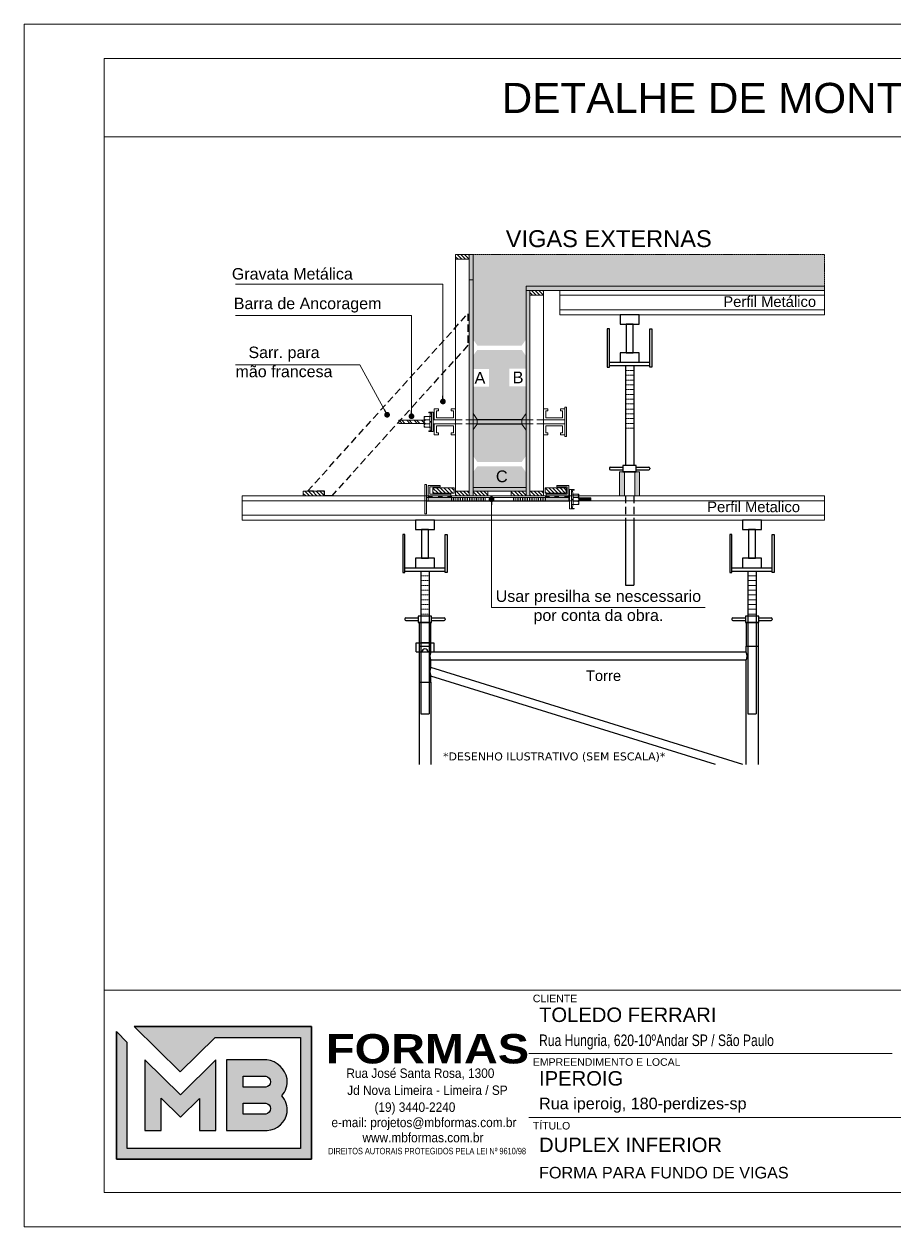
# Model space of a CAD drawing. Extents: x -20676 to 4767, y -817 to 14270.
# Drawn here: x -17506 to -16746, y 7532 to 8582 of the extents above; entities that cross this region are included whole.
import ezdxf
from ezdxf.enums import TextEntityAlignment as Align

# ---------------------------------------------------------------- set-up
doc = ezdxf.new("R2010")
doc.units = 0
doc.linetypes.add('CABLIN', pattern=[0.35, 0.25, -0.1])
doc.linetypes.add('HIDDEN', pattern=[9.525, 6.35, -3.175])
doc.layers.get('0').update_dxf_attribs({"lineweight": 13})
for name, color, linetype, lineweight in [('barra de ancoragem', 1, 'Continuous', 13), ('Carimbo', 7, 'Continuous', 13), ('Concreto', 251, 'HIDDEN', 25), ('contorno de painel', 7, 'Continuous', 13), ('Demarcação 1', 252, 'Continuous', 9), ('Escoras', 2, 'Continuous', 25), ('Forcador', 251, 'Continuous', 25), ('Hachura', 251, 'CABLIN', 9), ('MADEIRA', 3, 'Continuous', 13), ('Perfil Metálico', 224, 'Continuous', 18), ('Tubo de PVC', 2, 'Continuous', 18)]:
    doc.layers.add(name, color=color, linetype=linetype, lineweight=lineweight)
doc.layers.add('IDENT INDICE', color=7, linetype='Continuous')
doc.layers.add('MB_LOGO', color=254, linetype='Continuous')
doc.styles.add('ARIAL', font='arial.ttf', dxfattribs={"oblique": 15, "height": 25})
doc.styles.add('MB_C01', font='arial.ttf', dxfattribs={"height": 1.3})
doc.styles.add('MB_C02', font='arial.ttf', dxfattribs={"height": 2})
doc.styles.add('MB_C03', font='arial.ttf', dxfattribs={"height": 2.5})
doc.styles.add('MB_C04', font='arial.ttf', dxfattribs={"height": 6})
doc.styles.add('MB_LOGO', font='ariblk.ttf', dxfattribs={"height": 75})
doc.styles.add('MB_TEXT', font='ARIALN.TTF', dxfattribs={"height": 10})
doc.styles.add('RICARDO', font='arial.ttf', dxfattribs={"width": 0.8})
doc.styles.add('stylellllll', font='verdana.ttf', dxfattribs={"height": 2})
doc.styles.add('TQS_ARIAL', font='arial.ttf')
doc.dimstyles.new('1x', dxfattribs={"dimtxt": 8, "dimasz": 5, "dimexe": 7, "dimexo": 5, "dimgap": 4, "dimtad": 1, "dimdec": 1, "dimdsep": 46, "dimtxsty": 'Standard', "dimblk": 'DOT', "dimcen": 0.09, "dimclrd": 4, "dimclre": 4, "dimclrt": 2, "dimadec": 0, "dimazin": 2, "dimtfac": 1, "dimtdec": 1, "dimtmove": 0, "dimatfit": 3, "dimldrblk": 'DOT', "dimfxl": 0, "dimtolj": 1, "dimtzin": 0, "dimlwd": 9, "dimlwe": 9, "dimarcsym": 0})

# ---------------------------------------------------------------- blocks, each defined once
blk = doc.blocks.new('_Dot')
at = {"color": 0, "linetype": 'ByBlock', "lineweight": -2}
blk.add_line((-0.5, 0), (-1, 0), dxfattribs=at)
at = {"color": 0, "linetype": 'ByBlock', "const_width": 0.5}
blk.add_lwpolyline([(-0.25, 0, 1), (0.25, 0, 1)], format="xyb", close=True, dxfattribs=at)
blk = doc.blocks.new('HT20CT')
at = {"layer": 'Forcador'}
for points in [[(-4, 16), (-4, 20), (4, 20), (4, 16)], [(-1.5, 4), (-1.5, 16), (1.5, 16), (1.5, 4)], [(-4, 0), (-4, 4), (4, 4), (4, 0)]]:
    blk.add_lwpolyline(points, close=True, dxfattribs=at)
blk = doc.blocks.new('LOGO2')
at = {"layer": 'MB_LOGO', "linetype": 'Continuous'}
h = blk.add_hatch(color=256, dxfattribs=at)
h.dxf.hatch_style = 1
h.set_gradient(color1=(242, 132, 69), color2=(247, 180, 141), rotation=90, tint=1)
h.paths.add_polyline_path([(7.48, 9.64), (10.45, 12.57), (17.71, 12.57), (17.71, 3.12), (2.97, 3.12), (2.97, 12.14), (2.04, 13.06), (2.04, 2.19), (18.64, 2.19), (18.64, 13.5), (3.56, 13.5)])
h = blk.add_hatch(color=256, dxfattribs=at)
h.dxf.hatch_style = 1
h.set_gradient(color1=(242, 132, 69), color2=(247, 180, 141), rotation=90, tint=1)
h.paths.add_polyline_path([(10.52, 4.64), (10.52, 10.66), (7.5, 7.68), (4.47, 10.66), (4.47, 4.64), (5.86, 4.64), (5.86, 7.4), (7.51, 5.78), (9.13, 7.37), (9.13, 4.64)])
h = blk.add_hatch(color=256, dxfattribs=at)
h.dxf.hatch_style = 1
h.set_gradient(color1=(242, 132, 69), color2=(247, 180, 141), rotation=90, tint=1)
h.paths.add_polyline_path([(11.42, 10.66), (11.42, 4.64), (14.89, 4.64, 0.350532), (16.57, 6.18, 0.219217), (16.12, 7.6, 0.21502), (16.57, 9.03, 0.319901), (14.85, 10.66)])
h.paths.add_polyline_path([(14.75, 8.33), (12.82, 8.33), (12.82, 9.26), (14.63, 9.26, -1)], flags=16)
h.paths.add_polyline_path([(14.75, 6.04), (12.82, 6.04), (12.82, 6.97), (14.63, 6.97, -1)], flags=16)
blk.add_lwpolyline([(3.56, 13.5), (18.64, 13.5), (18.64, 2.19), (2.04, 2.19), (2.04, 13.06)], dxfattribs=at)
at = {"layer": 'MB_LOGO', "color": 31, "linetype": 'Continuous', "true_color": 0xf7b48d}
for points in [[(10.45, 12.57), (17.71, 12.57), (17.71, 3.12), (2.97, 3.12), (2.97, 12.14), (2.04, 13.06), (2.04, 2.19), (18.64, 2.19), (18.64, 13.5), (3.56, 13.5), (7.48, 9.64)], [(4.47, 10.66), (4.47, 4.64), (5.86, 4.64), (5.86, 7.4), (7.51, 5.78), (9.13, 7.37), (9.13, 4.64), (10.52, 4.64), (10.52, 10.66), (7.5, 7.68)]]:
    blk.add_lwpolyline(points, close=True, dxfattribs=at)
for points in [[(16.57, 9.03, 0.319901), (14.85, 10.66), (11.42, 10.66), (11.42, 4.64), (14.89, 4.64, 0.350532), (16.57, 6.18, 0.219217), (16.12, 7.6, 0.21502)], [(12.82, 9.26), (14.75, 9.26, -0.880235), (14.75, 8.33), (12.82, 8.33)], [(12.82, 6.97), (14.75, 6.97, -0.880235), (14.75, 6.04), (12.82, 6.04)]]:
    blk.add_lwpolyline(points, format="xyb", close=True, dxfattribs=at)
at = {"layer": 'MB_LOGO', "color": 0, "linetype": 'Continuous', "style": 'MB_LOGO'}
blk.add_text('FORMAS', height=2.496, dxfattribs=at).set_placement((19.88, 10.35))
at = {"layer": 'MB_LOGO', "color": 0, "style": 'MB_TEXT', "width": 1.1}
for s, p in [('Rua José Santa Rosa, 1300', (21.62, 9.12)), ('Jd Nova Limeira - Limeira / SP', (21.69, 7.67)), ('(19) 3440-2240', (24.01, 6.23)), ('e-mail: projetos@mbformas.com.br', (20.35, 4.93)), ('www.mbformas.com.br', (22.99, 3.64))]:
    blk.add_text(s, height=0.7993, dxfattribs=at).set_placement(p)
at = {"layer": 'MB_LOGO', "color": 252, "style": 'MB_TEXT'}
blk.add_text('DIREITOS AUTORAIS PROTEGIDOS PELA LEI Nº 9610/98', height=0.546, dxfattribs=at).set_placement((20.07, 2.62))
blk = doc.blocks.new('A$Ceb89ac90')
at = {"color": 1}
for p, q in [((1086.3, 356.7), (70, 356.7)), ((758, 301.2), (440.7, 301.2)), ((914.6, 245.6), (440.7, 245.6))]:
    blk.add_line(p, q, dxfattribs=at)
for points in [[(0, 1199.9), (0, 149.9), (1485, 149.9), (1485, 1199.9)], [(70, 1169.9), (70, 179.9), (1455, 179.9), (1455, 1169.9)]]:
    blk.add_lwpolyline(points, close=True, dxfattribs=at)
at = {"xscale": 10.25810868844649, "yscale": 10.25810868844649, "zscale": 10.25810868844649}
blk.add_blockref('LOGO2', (59.7, 186.5), dxfattribs=at)
at = {"color": 6, "style": 'MB_C01'}
for s, height, p in [('CLIENTE', 6.57, (444.3, 346.1)), ('EMPREENDIMENTO E LOCAL', 6.566, (444.3, 290.6)), ('TÍTULO', 6.57, (444.3, 235))]:
    blk.add_text(s, height=height, dxfattribs=at).set_placement(p)
at = {"color": 5}
for tag, p, height, style in [('REV_05', (1103.1, 338.1), 10.1, 'MB_C02'), ('DATA_REV_05', (1151.5, 337.9), 10.1, 'MB_C02'), ('INFO_REV_05', (1228.1, 337.9), 10.1, 'MB_C02'), ('CLIENTE', (449.7, 328.8), 12.6, 'MB_C03'), ('FASE', (924.6, 320.5), 10.1, 'MB_C02'), ('REV_04', (1103.1, 312.8), 10.1, 'MB_C02'), ('DATA_REV_04', (1151.5, 312.7), 10.1, 'MB_C02'), ('INFO_REV_04', (1228.1, 312.7), 10.1, 'MB_C02'), ('PROJETISTA', (768, 285.1), 10.1, 'MB_C02'), ('DATA', (924.6, 285.1), 10.1, 'MB_C02'), ('REV_03', (1103.1, 287.6), 10.1, 'MB_C02'), ('DATA_REV_03', (1151.5, 287.4), 10.1, 'MB_C02'), ('INFO_REV_03', (1228.1, 287.4), 10.1, 'MB_C02'), ('OBRA', (449.7, 273.3), 12.6, 'MB_C03'), ('REV_02', (1103.1, 262.3), 10.1, 'MB_C02'), ('DATA_REV_02', (1151.5, 262.1), 10.1, 'MB_C02'), ('INFO_REV_02', (1228.1, 262.1), 10.1, 'MB_C02'), ('ESC', (924.6, 251.8), 10.1, 'MB_C02'), ('COR', (1010.5, 251.8), 10.1, 'MB_C02'), ('REV_01', (1103.1, 237.1), 10.1, 'MB_C02'), ('DATA_REV_01', (1151.5, 236.9), 10.1, 'MB_C02'), ('INFO_REV_01', (1228.1, 236.9), 10.1, 'MB_C02'), ('PAVIMENTO', (449.7, 215.3), 12.6, 'MB_C03'), ('FL', (1018.1, 194.7), 30.3, 'MB_C04'), ('REV_00', (1103.1, 211.8), 10.1, 'MB_C02'), ('DATA_REV_00', (1151.5, 211.6), 10.1, 'MB_C02'), ('EMISSÃO_INICIAL', (1228.1, 211.6), 10.1, 'MB_C02'), ('REV', (944.1, 205), 12.6, 'MB_C03')]:
    blk.add_attdef(tag, p, '', height=height, dxfattribs=dict(at, style=style))
at = {"color": 6, "style": 'MB_C02'}
for tag, p in [('ENDEREÇO_CLIENTE', (449.7, 307.8)), ('ENDEREÇO_OBRA', (449.7, 252.7)), ('TIPO_DE_PROJETO', (449.7, 192.3))]:
    blk.add_attdef(tag, p, '', height=10.1, dxfattribs=at)

msp = doc.modelspace()

# ---------------------------------------------------------------- hatches: boundary and pattern name
h = msp.add_hatch()
h.set_pattern_fill('ANSI32', color=252, scale=12.32, angle=270, style=0)
h.set_pattern_definition([(315, (-11831.4294, 13763.243), (3.2668333, 3.2668333), []), (315, (-11831.4294, 13761.065), (3.2668333, 3.2668333), [])])
h.paths.add_polyline_path([(-17179.13, 8236.42), (-17179.13, 8233.7), (-17156.96, 8233.7), (-17156.96, 8236.42)])
at = {"ltscale": 20}
h = msp.add_hatch(color=0, dxfattribs=at)
h.dxf.hatch_style = 1
h.set_gradient(color1=(91, 91, 91), color2=(214, 214, 214), rotation=90, tint=1, name='CYLINDER')
h.paths.add_polyline_path([(-17133.06, 8165.48), (-17133.06, 8169.33), (-17153.39, 8169.33), (-17153.39, 8165.48)])
h = msp.add_hatch(color=0, dxfattribs=at)
h.dxf.hatch_style = 1
h.set_gradient(color1=(91, 91, 91), color2=(214, 214, 214), rotation=90, tint=1, name='CYLINDER')
h.paths.add_polyline_path([(-17051.11, 8165.48), (-17051.11, 8169.33), (-17030.78, 8169.33), (-17030.78, 8165.48)])
h = msp.add_hatch(color=0, dxfattribs=at)
h.dxf.hatch_style = 1
h.set_gradient(color1=(91, 91, 91), color2=(214, 214, 214), rotation=90, tint=1, name='CYLINDER')
h.paths.add_polyline_path([(-17011.44, 8168.76), (-17011.44, 8166.04), (-17022.04, 8166.04), (-17022.04, 8168.76)])
at = {"layer": 'Demarcação 1'}
for points in [[(-17114.27, 8170.38), (-17114.27, 8381.05), (-17117.6, 8381.05), (-17117.6, 8170.38)], [(-16807.38, 8349.63), (-16807.38, 8353.33), (-17068.07, 8353.33), (-17068.07, 8349.63)], [(-17068.07, 8170.38), (-17068.07, 8349.63), (-17064.75, 8349.63), (-17064.75, 8170.38)], [(-17114.27, 8177.77), (-17068.07, 8177.77), (-17068.07, 8174.44), (-17114.27, 8174.44)]]:
    msp.add_hatch(color=256, dxfattribs=at).paths.add_polyline_path(points)
at = {"layer": 'Hachura'}
h = msp.add_hatch(dxfattribs=at)
h.set_pattern_fill('ANSI31', color=256, scale=18.48, angle=90, style=0)
h.set_pattern_definition([(135, (-18992.3567, 12071.3802), (-1.6334167, -1.6334167), [])])
h.paths.add_polyline_path([(-17129.61, 8376.98), (-17117.6, 8376.98), (-17117.6, 8381.05), (-17129.61, 8381.05)])
h = msp.add_hatch(dxfattribs=at)
h.set_pattern_fill('AR-CONC', color=256, scale=1.848, style=0)
h.set_pattern_definition([(50, (-265867.112, -51815.052), (13.25496817, -1.15965945), [1.386, -15.246]), (355, (-265867.112, -51815.052), (-2.56412465, 13.9005106), [1.1088, -12.1968]), (100.4514445, (-265866.008, -51815.149), (10.6908435, 12.74085103), [1.17791875, -12.9571062]), (46.1842, (-265867.112, -51811.356), (19.7226198, -3.0587963), [2.079, -22.869]), (96.6356355, (-265865.469, -51811.61), (17.2725528, 18.0017117), [1.7668791, -19.4356703]), (351.184164, (-265867.112, -51811.356), (17.2725527, 18.0017117), [1.6632, -18.2952]), (21, (-265865.264, -51812.28), (11.0308423, -7.4403971), [1.386, -15.246]), (326, (-265865.264, -51812.28), (4.4964673, 13.4007728), [1.1088, -12.1968]), (71.451445, (-265864.345, -51812.9), (15.5273095, 5.9603757), [1.1779187, -12.9571062]), (37.5, (-265867.1125, -51815.052), (0.22471413, 6.15187842), [0, -12.04896, 0, -12.3816, 0, -12.243]), (7.5, (-265867.1125, -51815.052), (4.86152505, 7.28872844), [0, -7.05936, 0, -11.77176, 0, -4.6662]), (327.5, (-265871.2335, -51815.052), (9.86503862, -0.41681403), [0, -4.62, 0, -14.4144, 0, -19.1268]), (317.5, (-265873.0815, -51815.052), (10.7772804, 1.84994007), [0, -6.006, 0, -9.57264, 0, -13.5828])])
h.paths.add_polyline_path([(-17068.07, 8190.91), (-17071.77, 8196.17), (-17110.58, 8196.17), (-17114.27, 8191.29), (-17114.27, 8177.77), (-17068.07, 8177.77)])
h.paths.add_polyline_path([(-17068.07, 8292.55), (-17071.77, 8297.81), (-17110.58, 8297.81), (-17114.27, 8292.93), (-17114.27, 8205.28), (-17110.58, 8200.02), (-17071.77, 8200.02), (-17068.07, 8205.28)])
h.paths.add_polyline_path([(-17082.7, 8266.15), (-17068.07, 8266.15), (-17068.07, 8281.48), (-17082.7, 8281.48)])
h.paths.add_polyline_path([(-17115.18, 8265.77), (-17100.51, 8265.77), (-17100.51, 8281.1), (-17115.18, 8281.1)])
h.paths.add_polyline_path([(-16807.38, 8353.33), (-16807.38, 8381.05), (-17114.27, 8381.05), (-17114.27, 8306.92), (-17110.58, 8301.66), (-17071.77, 8301.66), (-17068.07, 8306.92), (-17068.07, 8353.33)])
h = msp.add_hatch(dxfattribs=at)
h.set_pattern_fill('ANSI31', color=256, scale=18.48, angle=90, style=0)
h.set_pattern_definition([(135, (-18927.492, 12039.9642), (-1.6334167, -1.6334167), [])])
h.paths.add_polyline_path([(-17064.75, 8345.57), (-17052.74, 8345.57), (-17052.74, 8349.63), (-17064.75, 8349.63)])
h = msp.add_hatch(dxfattribs=at)
h.set_pattern_fill('ANSI31', color=256, scale=18.48, angle=90, style=0)
h.set_pattern_definition([(135, (-19118.8272, 11864.7738), (-1.6334167, -1.6334167), [])])
h.paths.add_polyline_path([(-17262.55, 8170.38), (-17244.07, 8170.38), (-17244.07, 8174.44), (-17262.55, 8174.44)])
h = msp.add_hatch(dxfattribs=at)
h.set_pattern_fill('ANSI31', color=256, scale=18.48, style=0)
h.set_pattern_definition([(135, (-13813.4976, 11832.3142), (1.6334167, 1.6334167), [])])
h.paths.add_polyline_path([(-17149.39, 8172.71), (-17130.91, 8172.71), (-17130.91, 8177.33), (-17149.39, 8177.33)])
h = msp.add_hatch(dxfattribs=at)
h.set_pattern_fill('ANSI31', color=256, scale=18.48, angle=90, style=0)
h.set_pattern_definition([(135, (-18937.656, 11930.0082), (-1.6334167, -1.6334167), [])])
h.paths.add_polyline_path([(-17117.6, 8170.38), (-17129.61, 8170.38), (-17129.61, 8174.44), (-17117.6, 8174.44)])
h = msp.add_hatch(dxfattribs=at)
h.set_pattern_fill('ANSI31', color=256, scale=18.48, angle=90, style=0)
h.set_pattern_definition([(135, (-18914.1863, 11702.1319), (-1.6334167, -1.6334167), [])])
h.paths.add_polyline_path([(-17114.27, 8170.38), (-17101.34, 8170.38), (-17101.34, 8174.44), (-17114.27, 8174.44)])
h = msp.add_hatch(dxfattribs=at)
h.set_pattern_fill('ANSI31', color=256, scale=18.48, angle=90, style=0)
h.set_pattern_definition([(135, (-18952.0703, 11930.0082), (-1.6334167, -1.6334167), [])])
h.paths.add_polyline_path([(-17081.01, 8170.38), (-17068.07, 8170.38), (-17068.07, 8174.44), (-17081.01, 8174.44)])
h = msp.add_hatch(dxfattribs=at)
h.set_pattern_fill('ANSI31', color=256, scale=18.48, angle=90, style=0)
h.set_pattern_definition([(135, (-18872.791, 11930.0082), (-1.6334167, -1.6334167), [])])
h.paths.add_polyline_path([(-17052.74, 8170.38), (-17064.75, 8170.38), (-17064.75, 8174.44), (-17052.74, 8174.44)])
h = msp.add_hatch(dxfattribs=at)
h.set_pattern_fill('ANSI31', color=256, scale=18.48, style=0)
h.set_pattern_definition([(135, (-13826.4605, 11832.3142), (1.6334167, 1.6334167), [])])
h.paths.add_polyline_path([(-17032.93, 8172.71), (-17051.41, 8172.71), (-17051.41, 8177.33), (-17032.93, 8177.33)])
at = {"layer": 'Perfil Metálico'}
for points in [[(-16986.34, 8170.38), (-16982.19, 8170.38), (-16982.19, 8191.44), (-16986.34, 8191.44)], [(-16973.06, 8170.38), (-16968.9, 8170.38), (-16968.9, 8191.44), (-16973.06, 8191.44)]]:
    msp.add_hatch(color=256, dxfattribs=at).paths.add_polyline_path(points)

# ---------------------------------------------------------------- linework, layer by layer
at = {"color": 0}
msp.add_line((-17436.38, 8483.8), (-16051.38, 8483.8), dxfattribs=at)
for p, q in [((-17114.27, 8358.87), (-17117.6, 8358.87)), ((-17132.88, 8169.04), (-17132.88, 8165.76)), ((-17131.34, 8169.04), (-17131.34, 8165.76)), ((-17129.8, 8169.04), (-17129.8, 8165.76)), ((-17128.26, 8169.04), (-17128.26, 8165.76)), ((-17126.72, 8169.04), (-17126.72, 8165.76)), ((-17125.18, 8169.04), (-17125.18, 8165.76)), ((-17123.64, 8169.04), (-17123.64, 8165.76)), ((-17122.1, 8169.04), (-17122.1, 8165.76)), ((-17120.56, 8169.04), (-17120.56, 8165.76)), ((-17119.02, 8169.04), (-17119.02, 8165.76)), ((-17117.48, 8169.04), (-17117.48, 8165.76)), ((-17115.94, 8169.04), (-17115.94, 8165.76)), ((-17114.4, 8169.04), (-17114.4, 8165.76)), ((-17112.86, 8169.04), (-17112.86, 8165.76)), ((-17111.32, 8169.04), (-17111.32, 8165.76)), ((-17109.78, 8169.04), (-17109.78, 8165.76)), ((-17108.24, 8169.04), (-17108.24, 8165.76)), ((-17106.7, 8169.04), (-17106.7, 8165.76)), ((-17105.16, 8169.04), (-17105.16, 8165.76)), ((-17103.62, 8169.04), (-17103.62, 8165.76)), ((-17078.94, 8169.04), (-17078.94, 8165.76)), ((-17077.4, 8169.04), (-17077.4, 8165.76)), ((-17075.86, 8169.04), (-17075.86, 8165.76)), ((-17074.32, 8169.04), (-17074.32, 8165.76)), ((-17072.78, 8169.04), (-17072.78, 8165.76)), ((-17071.24, 8169.04), (-17071.24, 8165.76)), ((-17069.7, 8169.04), (-17069.7, 8165.76)), ((-17068.16, 8169.04), (-17068.16, 8165.76)), ((-17066.62, 8169.04), (-17066.62, 8165.76)), ((-17065.08, 8169.04), (-17065.08, 8165.76)), ((-17063.54, 8169.04), (-17063.54, 8165.76)), ((-17062, 8169.04), (-17062, 8165.76)), ((-17060.46, 8169.04), (-17060.46, 8165.76)), ((-17058.55, 8169.04), (-17058.55, 8165.76)), ((-17057.04, 8169.04), (-17057.04, 8165.76)), ((-17055.5, 8169.04), (-17055.5, 8165.76)), ((-17053.96, 8169.04), (-17053.96, 8165.76)), ((-17052.42, 8169.04), (-17052.42, 8165.76)), ((-17021.73, 8168.76), (-17021.73, 8166.04)), ((-17020.19, 8168.76), (-17020.19, 8166.04)), ((-17018.65, 8168.76), (-17018.65, 8166.04)), ((-17017.11, 8168.76), (-17017.11, 8166.04)), ((-17015.57, 8168.76), (-17015.57, 8166.04)), ((-17014.03, 8168.76), (-17014.03, 8166.04)), ((-17012.49, 8168.76), (-17012.49, 8166.04))]:
    msp.add_line(p, q)
at = {"color": 152}
for p, q in [((-17152.1, 8239.68), (-17151.38, 8242.95)), ((-17150.66, 8226.62), (-17150.66, 8243.49)), ((-17068.07, 8236.7), (-17114.27, 8236.7)), ((-17068.07, 8233.42), (-17114.27, 8233.42)), ((-17152.1, 8230.43), (-17151.38, 8227.16))]:
    msp.add_line(p, q, dxfattribs=at)
at = {"color": 152, "linetype": 'HIDDEN'}
for p, q in [((-17114.27, 8236.7), (-17149.02, 8236.7)), ((-17114.27, 8233.42), (-17149.02, 8233.42)), ((-17068.07, 8236.7), (-17034.21, 8236.7)), ((-17068.07, 8233.42), (-17034.21, 8233.42))]:
    msp.add_line(p, q, dxfattribs=at)
at = {"color": 2}
for p, q in [((-17110.58, 8233.13), (-17110.58, 8236.98)), ((-17071.77, 8233.13), (-17071.77, 8236.98))]:
    msp.add_line(p, q, dxfattribs=at)
at = {"color": 152}
msp.add_arc((-17155.39, 8238.19), 1.57, 107.75636, 252.24364, dxfattribs=at)
at = {"layer": 'barra de ancoragem', "linetype": 'HIDDEN'}
for p, q in [((-17132.75, 8169.04), (-17154.96, 8169.04)), ((-17051.41, 8169.04), (-17029.98, 8169.04)), ((-17132.75, 8165.76), (-17154.96, 8165.76)), ((-17051.41, 8165.76), (-17029.98, 8165.76))]:
    msp.add_line(p, q, dxfattribs=at)
at = {"layer": 'barra de ancoragem'}
for p, q in [((-17132.75, 8169.04), (-17051.41, 8169.04)), ((-17028.33, 8175.84), (-17028.33, 8158.97)), ((-17026.9, 8172.03), (-17027.62, 8175.3)), ((-17132.75, 8165.76), (-17051.41, 8165.76)), ((-17026.9, 8162.78), (-17027.62, 8159.51))]:
    msp.add_line(p, q, dxfattribs=at)
at = {"layer": 'barra de ancoragem', "flags": 128}
for points in [[(-17156.43, 8154.59), (-17156.43, 8180.22), (-17154.96, 8180.22), (-17154.96, 8154.59)], [(-17029.98, 8158.97), (-17029.98, 8175.84), (-17028.33, 8175.84), (-17028.33, 8158.97)], [(-17028.33, 8175.84), (-17026.14, 8175.84), (-17026.14, 8175.3), (-17028.33, 8175.3)], [(-17028.33, 8172.03), (-17026.9, 8172.03), (-17026.9, 8162.78), (-17028.33, 8162.78)], [(-17028.33, 8158.97), (-17026.14, 8158.97), (-17026.14, 8159.51), (-17028.33, 8159.51)], [(-17022.04, 8168.76), (-17011.44, 8168.76), (-17011.44, 8166.04), (-17022.04, 8166.04)]]:
    msp.add_lwpolyline(points, close=True, dxfattribs=at)
for points in [[(-17152.16, 8178.25), (-17142.92, 8178.25), (-17142.92, 8179.49), (-17153.39, 8179.49), (-17153.39, 8170.55), (-17133.68, 8170.55), (-17133.68, 8171.79), (-17152.16, 8171.79), (-17152.16, 8178.25)], [(-17032.01, 8178.25), (-17041.25, 8178.25), (-17041.25, 8179.49), (-17030.78, 8179.49), (-17030.78, 8170.55), (-17050.49, 8170.55), (-17050.49, 8171.79), (-17032.01, 8171.79), (-17032.01, 8178.25)], [(-17026.9, 8162.78), (-17022.04, 8162.78), (-17022.04, 8172.03), (-17026.9, 8172.03)], [(-17026.9, 8167.13), (-17028.33, 8167.13), (-17028.33, 8167.68), (-17026.9, 8167.68), (-17026.9, 8167.13), (-17026.9, 8167.68)]]:
    msp.add_lwpolyline(points, dxfattribs=at)
for points in [[(-17026.9, 8169.04), (-17023.13, 8169.04, 0.729796), (-17023.13, 8172.03, 0.729796)], [(-17026.9, 8165.77), (-17023.13, 8165.77, 0.6666667), (-17023.13, 8169.04, 0.6666667)]]:
    msp.add_lwpolyline(points, format="xyb", dxfattribs=at)
at = {"layer": 'barra de ancoragem'}
msp.add_arc((-17023.61, 8164.27), 1.57, 287.75636, 72.24364, dxfattribs=at)
at = {"layer": 'Concreto', "linetype": 'HIDDEN'}
msp.add_lwpolyline([(-17118.79, 8301.86), (-17237.64, 8170.38), (-17244.07, 8170.38), (-17244.07, 8174.44), (-17258.88, 8174.44), (-17118.79, 8329.42), (-17118.79, 8301.86)], dxfattribs=at)
at = {"layer": 'contorno de painel'}
for points in [[(-17114.27, 8170.38), (-17114.27, 8381.05), (-17117.6, 8381.05), (-17117.6, 8170.38)], [(-16807.38, 8353.33), (-17068.07, 8353.33), (-17068.07, 8349.63), (-16807.38, 8349.63)], [(-17068.07, 8170.38), (-17068.07, 8349.63), (-17064.75, 8349.63), (-17064.75, 8170.38)], [(-17148.13, 8246.4), (-17146.29, 8246.4), (-17144.44, 8246.4), (-17144.44, 8244.55), (-17146.29, 8244.55), (-17146.29, 8238.54), (-17131.46, 8238.54), (-17131.46, 8244.55), (-17133.31, 8244.55), (-17133.31, 8246.4), (-17131.46, 8246.4), (-17129.61, 8246.4), (-17129.61, 8236.7), (-17148.13, 8236.7)], [(-17052.74, 8246.4), (-17050.89, 8246.4), (-17049.04, 8246.4), (-17049.04, 8244.55), (-17050.89, 8244.55), (-17050.89, 8238.54), (-17036.06, 8238.54), (-17036.06, 8244.55), (-17037.91, 8244.55), (-17037.91, 8246.4), (-17036.06, 8246.4), (-17034.21, 8246.4), (-17034.21, 8236.7), (-17052.74, 8236.7)], [(-17148.13, 8223.71), (-17146.29, 8223.71), (-17144.44, 8223.71), (-17144.44, 8225.56), (-17146.29, 8225.56), (-17146.29, 8231.57), (-17131.46, 8231.57), (-17131.46, 8225.56), (-17133.31, 8225.56), (-17133.31, 8223.71), (-17131.46, 8223.71), (-17129.61, 8223.71), (-17129.61, 8233.42), (-17148.13, 8233.42)], [(-17114.27, 8242.24), (-17114.27, 8241.86), (-17114.27, 8228.25), (-17110.58, 8233.13), (-17071.77, 8233.13), (-17068.07, 8227.87), (-17068.07, 8242.24), (-17071.77, 8236.98), (-17110.58, 8236.98)], [(-17052.74, 8223.71), (-17050.89, 8223.71), (-17049.04, 8223.71), (-17049.04, 8225.56), (-17050.89, 8225.56), (-17050.89, 8231.57), (-17036.06, 8231.57), (-17036.06, 8225.56), (-17037.91, 8225.56), (-17037.91, 8223.71), (-17036.06, 8223.71), (-17034.21, 8223.71), (-17034.21, 8233.42), (-17052.74, 8233.42)], [(-17114.27, 8177.77), (-17068.07, 8177.77), (-17068.07, 8174.44), (-17114.27, 8174.44)]]:
    msp.add_lwpolyline(points, close=True, dxfattribs=at)
at = {"layer": 'contorno de painel', "linetype": 'CABLIN'}
for points in [[(-17114.27, 8381.05), (-17114.27, 8177.77), (-17068.07, 8177.77), (-17068.07, 8353.33), (-16807.38, 8353.33), (-16807.38, 8381.05), (-17068.07, 8381.05), (-17068.07, 8381.05), (-17114.27, 8381.05)], [(-17068.07, 8353.33), (-16807.38, 8353.33), (-16807.38, 8357.02)]]:
    msp.add_lwpolyline(points, dxfattribs=at)
at = {"layer": 'contorno de painel', "flags": 128}
for points in [[(-17150.66, 8242.95), (-17152.86, 8242.95), (-17152.86, 8243.49), (-17150.66, 8243.49)], [(-17149.02, 8243.49), (-17149.02, 8226.62), (-17150.66, 8226.62), (-17150.66, 8243.49)], [(-17032.74, 8247.87), (-17032.74, 8222.24), (-17034.21, 8222.24), (-17034.21, 8247.87)], [(-17156.96, 8233.7), (-17179.13, 8233.7), (-17179.13, 8236.42), (-17156.96, 8236.42)], [(-17150.66, 8230.43), (-17152.1, 8230.43), (-17152.1, 8239.68), (-17150.66, 8239.68)], [(-17150.66, 8226.62), (-17152.86, 8226.62), (-17152.86, 8227.16), (-17150.66, 8227.16)]]:
    msp.add_lwpolyline(points, close=True, dxfattribs=at)
for points in [[(-17152.1, 8239.68), (-17156.96, 8239.68), (-17156.96, 8230.43), (-17152.1, 8230.43)], [(-17152.1, 8235.33), (-17150.66, 8235.33), (-17150.66, 8234.78), (-17152.1, 8234.78), (-17152.1, 8235.33), (-17152.1, 8234.78)]]:
    msp.add_lwpolyline(points, dxfattribs=at)
for points in [[(-17152.1, 8236.69), (-17155.87, 8236.69, 0.6666667), (-17155.87, 8233.42, 0.6666667)], [(-17152.1, 8233.42), (-17155.87, 8233.42, 0.729796), (-17155.87, 8230.43, 0.729796)]]:
    msp.add_lwpolyline(points, format="xyb", dxfattribs=at)
at = {"layer": 'contorno de painel', "ltscale": 20}
for points in [[(-17153.39, 8169.83), (-17150.14, 8169.83), (-17150.14, 8169.33), (-17153.39, 8169.33)], [(-17133.06, 8165.76), (-17153.39, 8165.76), (-17153.39, 8169.04), (-17133.06, 8169.04)], [(-17144.6, 8169.83), (-17141.35, 8169.83), (-17141.35, 8169.33), (-17144.6, 8169.33)], [(-17136.31, 8169.83), (-17133.06, 8169.83), (-17133.06, 8169.33), (-17136.31, 8169.33)], [(-17047.86, 8169.83), (-17051.11, 8169.83), (-17051.11, 8169.33), (-17047.86, 8169.33)], [(-17051.11, 8165.76), (-17030.78, 8165.76), (-17030.78, 8169.04), (-17051.11, 8169.04)], [(-17039.57, 8169.83), (-17042.82, 8169.83), (-17042.82, 8169.33), (-17039.57, 8169.33)], [(-17030.78, 8169.83), (-17034.03, 8169.83), (-17034.03, 8169.33), (-17030.78, 8169.33)]]:
    msp.add_lwpolyline(points, close=True, dxfattribs=at)
at = {"layer": 'Escoras'}
for p, q in [((-16972.43, 8191.44), (-16982.82, 8191.44)), ((-17161.51, 8059.91), (-17161.51, 7936.01)), ((-17151.12, 8059.91), (-17161.51, 8059.91)), ((-17151.12, 8039.12), (-17151.12, 8059.91)), ((-16865.48, 8059.91), (-16875.87, 8059.91)), ((-16875.87, 8059.91), (-16875.87, 8039.12)), ((-16865.48, 8059.91), (-16865.48, 7936.01)), ((-17164.11, 8042.24), (-17148.52, 8042.24)), ((-17164.11, 8034.13), (-17164.11, 8042.24)), ((-17164.11, 8034.13), (-17159.02, 8034.13)), ((-17161.51, 8039.12), (-17151.12, 8039.12)), ((-17152.68, 8042.22), (-17159.95, 8042.22)), ((-17152.68, 8033.87), (-17159.95, 8033.87)), ((-17153.61, 8034.13), (-17148.52, 8034.13)), ((-17151.12, 8033.92), (-17151.12, 8039.12)), ((-16875.87, 8033.92), (-17151.12, 8033.92)), ((-17148.52, 8042.24), (-17148.52, 8034.13)), ((-16875.87, 8039.12), (-16865.48, 8039.12)), ((-16875.87, 8033.92), (-16875.87, 8039.12)), ((-16875.87, 8026.86), (-17151.12, 8026.86)), ((-17151.12, 8020.98), (-17151.12, 8026.86)), ((-16875.87, 7936.01), (-16875.87, 8026.86)), ((-16878.75, 7936.01), (-17151.12, 8020.54)), ((-16902.6, 7936.01), (-17151.12, 8013.13)), ((-17151.12, 8007.94), (-17151.12, 8013.13)), ((-17161.51, 8007.94), (-17151.12, 8007.94)), ((-17151.12, 8007.94), (-17151.12, 7936.01))]:
    msp.add_line(p, q, dxfattribs=at)
for centre, radius, start, end in [((-17156.31, 8034.13), 2.7, 0, 180), ((-17144.12, 8030.39), 7.84, 153.19207, 206.80793), ((-16882.87, 8030.39), 7.84, 333.19207, 26.80793), ((-17142.42, 8017.06), 9.54, 155.71056, 204.28944)]:
    msp.add_arc(centre, radius, start, end, dxfattribs=at)
at = {"layer": 'Forcador', "linetype": 'Continuous'}
for p, q in [((-16995.3, 8286.98), (-16959.95, 8286.98)), ((-16995.3, 8284.07), (-16959.95, 8284.07)), ((-16981.26, 8284.07), (-16981.26, 8196.85)), ((-16973.99, 8284.07), (-16973.99, 8196.85)), ((-16995.3, 8194.56), (-16995.3, 8194.15)), ((-16994.36, 8195.5), (-16983.45, 8195.5)), ((-16994.36, 8193.21), (-16983.45, 8193.21)), ((-16971.8, 8195.5), (-16960.89, 8195.5)), ((-16971.8, 8193.21), (-16960.89, 8193.21)), ((-16959.95, 8194.56), (-16959.95, 8194.15)), ((-16981.26, 8149.31), (-16981.26, 8092.34)), ((-16973.99, 8149.31), (-16973.99, 8092.34)), ((-17173.99, 8107.73), (-17138.64, 8107.73)), ((-16888.35, 8107.73), (-16853, 8107.73)), ((-17173.99, 8104.82), (-17138.64, 8104.82)), ((-17159.95, 8104.82), (-17159.95, 7980.08)), ((-17152.68, 8104.82), (-17152.68, 7980.08)), ((-16888.35, 8104.82), (-16853, 8104.82)), ((-16874.31, 8104.82), (-16874.31, 7980.08)), ((-16867.04, 8104.82), (-16867.04, 7980.08)), ((-16981.26, 8092.34), (-16973.99, 8092.34)), ((-17173.99, 8063.03), (-17173.99, 8062.61)), ((-17173.05, 8063.97), (-17162.14, 8063.97)), ((-17173.05, 8061.68), (-17162.14, 8061.68)), ((-17150.49, 8063.97), (-17139.58, 8063.97)), ((-17150.49, 8061.68), (-17139.58, 8061.68)), ((-17138.64, 8063.03), (-17138.64, 8062.61)), ((-16888.35, 8063.03), (-16888.35, 8062.61)), ((-16887.41, 8063.97), (-16876.5, 8063.97)), ((-16887.41, 8061.68), (-16876.5, 8061.68)), ((-16864.85, 8063.97), (-16853.94, 8063.97)), ((-16864.85, 8061.68), (-16853.94, 8061.68)), ((-16853, 8063.03), (-16853, 8062.61)), ((-17159.95, 7980.08), (-17152.68, 7980.08)), ((-16874.31, 7980.08), (-16867.04, 7980.08))]:
    msp.add_line(p, q, dxfattribs=at)
at = {"layer": 'Forcador', "linetype": 'HIDDEN'}
for p, q in [((-16981.26, 8170.38), (-16981.26, 8149.31)), ((-16973.99, 8170.38), (-16973.99, 8149.31))]:
    msp.add_line(p, q, dxfattribs=at)
at = {"layer": 'Forcador', "linetype": 'Continuous'}
for points in [[(-16997.06, 8316.09), (-16997.06, 8282.83), (-16995.3, 8282.83), (-16995.3, 8316.09)], [(-16958.19, 8316.09), (-16958.19, 8282.83), (-16959.95, 8282.83), (-16959.95, 8316.09)], [(-16983.45, 8196.85), (-16983.45, 8191.44), (-16971.8, 8191.44), (-16971.8, 8196.85)], [(-17175.75, 8136.83), (-17175.75, 8103.57), (-17173.99, 8103.57), (-17173.99, 8136.83)], [(-17136.88, 8136.83), (-17136.88, 8103.57), (-17138.64, 8103.57), (-17138.64, 8136.83)], [(-16890.11, 8136.83), (-16890.11, 8103.57), (-16888.35, 8103.57), (-16888.35, 8136.83)], [(-16851.24, 8136.83), (-16851.24, 8103.57), (-16853, 8103.57), (-16853, 8136.83)], [(-17162.14, 8065.32), (-17162.14, 8059.91), (-17150.49, 8059.91), (-17150.49, 8065.32)], [(-16876.5, 8065.32), (-16876.5, 8059.91), (-16864.85, 8059.91), (-16864.85, 8065.32)]]:
    msp.add_lwpolyline(points, close=True, dxfattribs=at)
for centre, start, end in [((-16994.36, 8194.56), 90, 180), ((-16994.36, 8194.15), 180, 270), ((-16960.89, 8194.56), 0, 90), ((-16960.89, 8194.15), 270, 0), ((-17173.05, 8063.03), 90, 180), ((-17173.05, 8062.61), 180, 270), ((-17139.58, 8063.03), 0, 90), ((-17139.58, 8062.61), 270, 0), ((-16887.41, 8063.03), 90, 180), ((-16887.41, 8062.61), 180, 270), ((-16853.94, 8063.03), 0, 90), ((-16853.94, 8062.61), 270, 0)]:
    msp.add_arc(centre, 0.936, start, end, dxfattribs=at)
at = {"layer": 'Hachura'}
for p, q in [((-16973.99, 8279.9), (-16981.26, 8279.9)), ((-16973.99, 8275.73), (-16981.26, 8275.73)), ((-16973.99, 8271.55), (-16981.26, 8271.55)), ((-16973.99, 8267.38), (-16981.26, 8267.38)), ((-16973.99, 8263.21), (-16981.26, 8263.21)), ((-16973.99, 8259.03), (-16981.26, 8259.03)), ((-16973.99, 8254.86), (-16981.26, 8254.86)), ((-16973.99, 8250.69), (-16981.26, 8250.69)), ((-16973.99, 8246.23), (-16981.26, 8246.23)), ((-16973.99, 8242.06), (-16981.26, 8242.06)), ((-16973.99, 8237.89), (-16981.26, 8237.89)), ((-16973.99, 8233.71), (-16981.26, 8233.71)), ((-16973.99, 8229.54), (-16981.26, 8229.54)), ((-17152.68, 8100.65), (-17159.95, 8100.65)), ((-17152.68, 8096.47), (-17159.95, 8096.47)), ((-16867.04, 8100.65), (-16874.31, 8100.65)), ((-16867.04, 8096.47), (-16874.31, 8096.47)), ((-17152.68, 8092.3), (-17159.95, 8092.3)), ((-17152.68, 8088.13), (-17159.95, 8088.13)), ((-16867.04, 8092.3), (-16874.31, 8092.3)), ((-16867.04, 8088.13), (-16874.31, 8088.13)), ((-17152.68, 8083.95), (-17159.95, 8083.95)), ((-17152.68, 8079.78), (-17159.95, 8079.78)), ((-17152.68, 8075.61), (-17159.95, 8075.61)), ((-16867.04, 8083.95), (-16874.31, 8083.95)), ((-16867.04, 8079.78), (-16874.31, 8079.78)), ((-16867.04, 8075.61), (-16874.31, 8075.61)), ((-17152.68, 8071.43), (-17159.95, 8071.43)), ((-17152.68, 8067.26), (-17159.95, 8067.26)), ((-16867.04, 8071.43), (-16874.31, 8071.43)), ((-16867.04, 8067.26), (-16874.31, 8067.26))]:
    msp.add_line(p, q, dxfattribs=at)
at = {"layer": 'MADEIRA'}
for points in [[(-17117.6, 8170.38), (-17129.61, 8170.38), (-17129.61, 8381.05), (-17117.6, 8381.05)], [(-17129.61, 8376.98), (-17117.6, 8376.98), (-17117.6, 8381.05), (-17129.61, 8381.05)], [(-17052.74, 8170.38), (-17064.75, 8170.38), (-17064.75, 8349.63), (-17052.74, 8349.63)], [(-17064.75, 8345.57), (-17052.74, 8345.57), (-17052.74, 8349.63), (-17064.75, 8349.63)], [(-17262.55, 8170.38), (-17244.07, 8170.38), (-17244.07, 8174.44), (-17262.55, 8174.44)], [(-17149.39, 8172.71), (-17130.91, 8172.71), (-17130.91, 8177.33), (-17149.39, 8177.33)], [(-17117.6, 8170.38), (-17129.61, 8170.38), (-17129.61, 8174.44), (-17117.6, 8174.44)], [(-17114.27, 8170.38), (-17101.34, 8170.38), (-17101.34, 8174.44), (-17114.27, 8174.44)], [(-17081.01, 8170.38), (-17068.07, 8170.38), (-17068.07, 8174.44), (-17081.01, 8174.44)], [(-17052.74, 8170.38), (-17064.75, 8170.38), (-17064.75, 8174.44), (-17052.74, 8174.44)], [(-17032.93, 8172.71), (-17051.41, 8172.71), (-17051.41, 8177.33), (-17032.93, 8177.33)]]:
    msp.add_lwpolyline(points, close=True, dxfattribs=at)
at = {"layer": 'Perfil Metálico'}
for p, q in [((-17038.63, 8345.47), (-16807.38, 8345.47)), ((-17038.63, 8332.72), (-16807.38, 8332.72)), ((-17315.92, 8166.22), (-16807.38, 8166.22)), ((-17315.92, 8153.47), (-16807.38, 8153.47))]:
    msp.add_line(p, q, dxfattribs=at)
for points in [[(-17038.63, 8328.56), (-16807.38, 8328.56), (-16807.38, 8349.63), (-17038.63, 8349.63)], [(-16982.19, 8170.38), (-16986.34, 8170.38), (-16986.34, 8191.44), (-16982.19, 8191.44)], [(-16973.06, 8170.38), (-16968.9, 8170.38), (-16968.9, 8191.44), (-16973.06, 8191.44)], [(-17315.92, 8149.31), (-16807.38, 8149.31), (-16807.38, 8170.38), (-17315.92, 8170.38)]]:
    msp.add_lwpolyline(points, close=True, dxfattribs=at)
at = {"layer": 'Tubo de PVC'}
for p, q in [((-17153.39, 8165.48), (-17153.39, 8169.33)), ((-17133.06, 8165.48), (-17133.06, 8169.33)), ((-17051.11, 8165.48), (-17051.11, 8169.33)), ((-17030.78, 8165.48), (-17030.78, 8169.33))]:
    msp.add_line(p, q, dxfattribs=at)

# ---------------------------------------------------------------- block references
ref = msp.add_blockref('A$Ceb89ac90', (-17506.4, 7382.32))
ref.add_attrib('TIPO_DE_PROJETO', 'FORMA PARA FUNDO DE VIGAS', (-17056.67, 7574.6), dxfattribs={"color": 6, "height": 10.102, "style": 'MB_C02'})
ref.add_attrib('PAVIMENTO', 'DUPLEX INFERIOR', (-17056.67, 7597.62), dxfattribs={"color": 5, "height": 12.6276, "style": 'MB_C03'})
ref.add_attrib('ENDEREÇO_OBRA', 'Rua iperoig, 180-perdizes-sp', (-17056.67, 7635.01), dxfattribs={"color": 6, "height": 10.102, "style": 'MB_C02'})
ref.add_attrib('OBRA', 'IPEROIG', (-17056.67, 7655.66), dxfattribs={"color": 5, "height": 12.628, "style": 'MB_C03'})
ref.add_attrib('ENDEREÇO_CLIENTE', 'Rua Hungria, 620-10ºAndar SP / São Paulo', (-17056.67, 7690.15), dxfattribs={"color": 6, "height": 10.102, "style": 'MB_C02', "width": 0.75})
ref.add_attrib('CLIENTE', 'TOLEDO FERRARI', (-17056.67, 7711.16), dxfattribs={"color": 5, "height": 12.6276, "style": 'MB_C03'})
at = {"layer": 'Forcador', "linetype": 'Continuous', "xscale": -2.078999999999998, "yscale": 2.078999999999998, "zscale": 2.078999999999998}
for p in [(-16977.62, 8286.98), (-16870.67, 8107.73)]:
    msp.add_blockref('HT20CT', p, dxfattribs=at)
at = {"layer": 'Forcador', "xscale": -2.078999999999998, "yscale": 2.078999999999998, "zscale": 2.078999999999998}
msp.add_blockref('HT20CT', (-17156.31, 8107.73), dxfattribs=at)

# ---------------------------------------------------------------- texts
at = {"color": 2, "char_height": 10, "attachment_point": 5, "style": 'TQS_ARIAL'}
for s, insert in [('Gravata Metálica', (-17272.12, 8364.16)), ('Barra de Ancoragem', (-17258.78, 8336.89)), ('Sarr. para  \\Pmão francesa', (-17279.39, 8287.29)), ('Usar presilha se nescessario \\Ppor conta da obra.', (-17004.83, 8073.04))]:
    msp.add_mtext(s, dxfattribs=dict(at, insert=insert))
at = {"layer": 'Carimbo', "style": 'ARIAL'}
for s, p in [('Perfil Metálico', (-16855.27, 8339.98)), ('Perfil Metalico', (-16869.32, 8160.82)), ('Torre', (-17000.39, 8013.46))]:
    msp.add_text(s, height=9.24, dxfattribs=at).set_placement(p, align=Align.MIDDLE_CENTER)
at = {"layer": 'Carimbo', "color": 0, "linetype": 'Continuous', "style": 'ARIAL'}
for s, p in [('A', (-17108.29, 8273.43)), ('B', (-17075.01, 8273.81)), ('C', (-17089.21, 8187.48))]:
    msp.add_text(s, height=10.22, dxfattribs=at).set_placement(p, align=Align.MIDDLE_CENTER)
at = {"layer": 'Carimbo', "style": 'stylellllll'}
msp.add_text('*DESENHO ILUSTRATIVO (SEM ESCALA)*', height=6.9714, dxfattribs=at).set_placement((-16946.41, 7939.5), align=Align.RIGHT)
at = {"layer": 'IDENT INDICE', "style": 'RICARDO'}
for s, height, p in [('DETALHE DE MONTAGEM DAS VIGAS', 26.3578, (-16755.77, 8517.77)), ('VIGAS EXTERNAS', 14.7603, (-16995.83, 8394.94))]:
    msp.add_text(s, height=height, dxfattribs=at).set_placement(p, align=Align.MIDDLE)

# ---------------------------------------------------------------- leaders
for points, override in [([(-17140.6, 8252.78), (-17140.6, 8355.26), (-17321.76, 8355.26)], {"dimgap": 4, "dimtad": 0, "dimfxl": 5}), ([(-17168.04, 8239.9), (-17168.04, 8328), (-17321.76, 8328)], {"dimtad": 0, "dimfxl": 5}), ([(-17189.37, 8241.22), (-17213.18, 8284.79), (-17321.76, 8284.79)], {"dimtad": 0, "dimfxl": 5}), ([(-17098.18, 8167.49), (-17098.18, 8073.04), (-16911.48, 8073.04)], {"dimtad": 0, "dimfxl": 5})]:
    msp.add_leader(points, dimstyle='1x', override=override)

doc.saveas('drawing.dxf')
